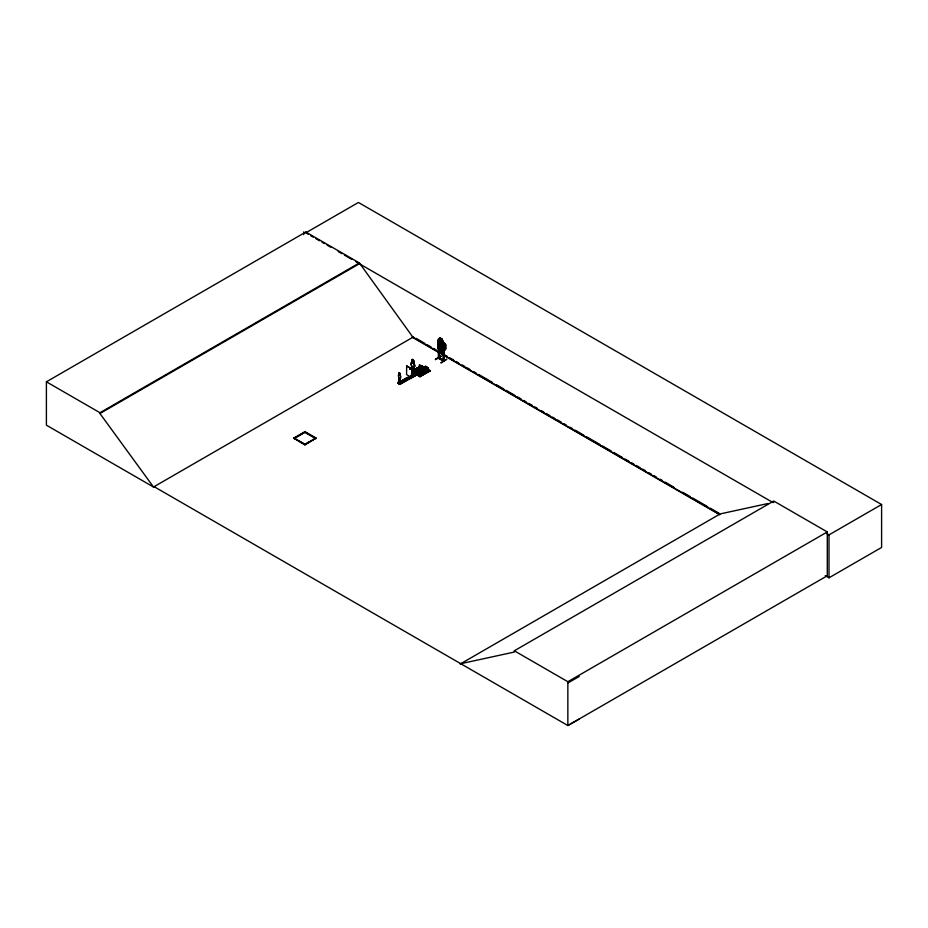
<?xml version="1.0" encoding="UTF-8"?>
<svg xmlns="http://www.w3.org/2000/svg" width="928" height="928" viewBox="0 0 928 928"><rect width="100%" height="100%" fill="white"/><g stroke="black" fill="none" stroke-linecap="round" stroke-linejoin="round"><path stroke-width="1.39" d="M400.107 383.218L400.444 377.812A1.752 1.009 60 0 0 400.188 375.411L400.188 373.856L400.188 375.411M413.76 375.202L414.271 367.082A2.633 1.52 60 0 0 413.876 363.486L413.76 361.236A1.311 0.754 60 0 0 412.948 359.565A1.311 0.754 60 0 0 412.02 360.099L411.904 362.477A2.633 1.52 60 0 0 411.522 365.632L411.638 365.574A2.633 1.52 60 0 1 412.02 362.419L412.02 360.099M420.396 375.48L420.72 370.063A1.752 1.009 60 0 0 420.465 367.662L420.454 365.922M411.591 373.88L412.183 374.367M399.411 382.104C399.388 383.206 398.205 380.979 400.78 383.647L400.78 382.904L398.553 382.139L398.553 383.392L398.634 382.081L399.26 382.464M411.812 363.277A1.752 1.009 60 0 1 412.264 363.022L412.519 361.027M411.881 363.231A1.752 1.009 60 0 1 412.334 362.976L412.426 361.12M412.067 374.39L412.276 375.944M412.218 374.193L411.649 373.949L414.781 375.852L414.781 374.726L413.03 375.492L413.03 376.385M414.561 374.599L414.561 375.492L411.87 374.135L412.6 373.439M420.013 365.168L419.328 365.052L419.154 367.001A1.752 1.009 60 0 0 418.969 369.054L419.154 374.784L421.068 375.91L421.068 375.167L419.897 376.269L418.192 374.68L418.69 375.886L428.4 369.866C425.117 369.135 431.926 372.998 427.228 370.052M419.804 374.622L418.969 374.796L419.804 374.529L419.398 375.979L419.212 374.088L418.992 374.877L419.746 374.68L418.922 374.344L418.922 375.596M443.77 345.552L441.774 347.026L439.884 345.935L438.086 342.107M404.898 380.457L405.316 379.923L404.33 379.9M417.635 368.126L417.844 368.706M424.444 372.395L425.326 372.569M425.326 371.989L425.442 372.638M440.556 340.796L439.014 346.944L441.438 349.96L442.668 349.056L442.668 347.014L440.614 340.762M441.206 343.453L441.798 341.55L440.603 338.534L439.976 340.495L440.603 343.105M411.8 374.03L412.902 373.903M412.6 374.03L412.276 373.903M439.976 337.815L439.072 342.014L440.278 344.334L441.496 345.03L442.726 344.126L441.809 338.871L439.884 337.769L438.028 339.416L438.028 347.084M399.26 372.708L398.866 373.195L399.875 373.068M412.02 373.81L412.6 373.938M435.429 359.519L441.009 356.294M438.979 357.674L438.364 357.315M443.19 360.389C431.891 355.006 445.66 359.774 443.665 361.27L443.642 342.606L441.832 338.824L443.572 342.641L443.584 350.308M412.856 373.706L411.556 373.497M444.988 350.181L446.159 348.418L445.788 344.787L444.152 342.757L441.368 342.42L440.185 344.195L440.556 347.826C440.777 350.842 448.711 350.158 442.204 349.775M404.596 379.807L405.165 380.376M419.966 370.144L421.567 370.446L419.966 370.655M438.12 341.713L440.011 340.066L438.19 341.678M439.86 350.807C445.069 353.881 436.438 349.311 437.97 347.072L437.97 344.346L439.895 342.664L438.028 344.404M439.884 345.935L441.832 346.991L443.7 345.402M437.97 344.346L439.918 348.174C443.085 351.341 445.034 345.576 441.774 343.754L439.826 342.699M441.809 349.264L443.735 347.582M419.966 370.33L421.602 370.4L419.966 370.829M413.25 372.754L423.365 366.954C420.407 362.732 417.844 371.084 412.902 371.27M421.579 365.934L412.867 371.246M422.75 366.618L423.342 366.954M413.424 370.284L421.382 365.736L423.203 366.78M399.202 382.417C398.936 386.048 399.84 379.946 397.903 382.417L397.799 383.299L408.065 377.592M424.015 367.07C431.845 372.812 420.187 364.275 426.312 367.105M406.94 377.951L408.216 377.684M399.295 384.157L409.828 378.427L407.972 377.209M399.62 384.32L399.759 383.496L398.042 383.102L399.063 381.918M409.352 378.334L409.979 378.67L399.864 384.47L397.903 383.171L408.332 377.568L397.892 383.252M428.005 368.08L412.496 376.571L428.33 367.801L425.546 366.189M409.735 378.543L407.972 377.36L397.752 383.252M418.157 375.504L418.656 375.898M428.11 369.704L430.267 370.933L419.908 376.606L421.068 375.167M428.249 369.611L418.029 375.515L420.187 376.745L419.537 376.374L430.116 370.678L428.249 369.472M154.187 486.701L153.584 487.061L46.4 425.175L46.4 381.814L305.822 232.035L359.38 262.949L412.937 337.235L719.571 514.274M305.822 232.035L305.822 232.835L358.428 202.466L881.6 504.519L881.6 547.439L828.994 577.808L825.236 575.627M46.4 381.814L99.957 412.728L359.38 262.949M579.211 719.061L567.855 725.534L154.118 486.666L153.503 487.014L99.957 413.528L359.38 263.749M153.503 487.014L413.54 336.887M438.921 348.244L438.619 358.37L438.422 340.808L438.503 357.988L443.886 361.12M438.225 340.912L438.921 341.098M444.152 342.757L441.252 344.787L442.668 348.418L444.419 348.719L445.672 344.833L444.094 342.792L441.31 342.467M443.572 361.236L443.375 343.662M437.97 347.072L439.895 350.83M443.886 343.952L443.19 343.778M444.454 343.731L444.524 346.492L443.004 347.2L442.424 345.262L444.524 343.696M406.673 365.945L412.252 369.158L406.673 365.945L406.557 374.599L412.136 377.812L412.252 369.158M413.76 364.112A1.752 1.009 60 0 0 413.505 363.73L413.401 361.526M443.735 344.856L441.786 341.156L439.918 340.008L439.037 344.288L440.266 346.608L441.484 347.316L442.691 346.388L441.867 341.063L443.677 344.891M440.011 348.081L441.844 349.148M413.505 363.73L413.575 363.683A1.752 1.009 60 0 1 413.83 364.066M409.631 368.88L410.791 368.207L410.791 369.367M409.712 368.926L410.791 368.3M410.176 369.193L411.336 368.52M414.271 367.082L414.155 367.152A2.633 1.52 60 0 0 413.76 363.556L413.876 361.166A1.311 0.754 60 0 0 412.832 359.623A1.311 0.754 60 0 0 411.904 360.168M398.947 373.149L398.866 374.738A1.752 1.009 60 0 0 398.692 376.791L398.947 382.649M293.793 438.097L304.952 431.659L316.1 438.097L304.952 444.895L293.793 438.097L304.952 444.535L316.1 438.097M293.793 438.457L304.952 432.019L316.1 438.457M304.952 432.378L294.42 438.457L304.952 444.176L315.485 438.457L304.952 432.378L304.952 431.659M413.378 370.249L421.358 365.493M413.621 370.4L421.718 365.841M413.006 371.687L414.027 371.096L414.178 371.931M413.157 371.78L414.178 371.188M420.651 370.11A1.752 1.009 60 0 0 420.396 367.708L420.465 367.662M438.457 357.338L438.225 358.15L443.746 361.27M413.006 372.29L423.006 366.746M412.89 372.546L423.214 366.56M413.006 372.604L423.226 366.699M435.476 359.6L441.055 356.027L435.476 359.24M421.463 368.544C429.687 372.256 417.438 368.95 422.994 367.662L425.778 369.495L422.994 367.662M412.415 373.996L411.429 373.578M413.714 373.253L425.546 366.409L428.562 368.393L412.879 376.803M403.309 379.888C408.285 382.127 401.151 380.26 404.33 379.308L406.186 380.526L404.33 379.308M405.234 378.786C410.211 381.014 403.077 379.146 406.267 378.195L408.123 379.413L406.267 378.195M410.988 375.446L426.091 366.722M411.011 375.585L426.056 366.838M411.139 375.794L425.082 367.755L411.197 375.828M399.62 383.415L400.78 382.904M413.03 375.492L414.781 374.726M409.468 378.218L399.249 384.111L409.828 378.276M412.484 376.548L427.796 367.697M428.342 368.01L413.03 376.861L413.25 375.608M413.273 376.872L428.342 368.126M418.192 374.68L419.352 374.17M423.586 372.151C428.562 374.39 421.428 372.522 424.618 371.56L426.474 372.789L424.618 371.56M425.523 371.038C430.499 373.276 423.365 371.409 426.544 370.446L428.4 371.676L426.544 370.446M430.105 370.539L419.7 376.385M419.897 376.582L430.105 370.69M460.149 664.054L720.186 513.915L768.094 503.498M460.752 663.694L514.309 652.048L514.309 650.806L773.732 501.027L827.289 531.941L827.289 575.754L567.855 725.534L567.855 681.72L827.289 531.941M773.732 502.268L773.128 502.628L355.644 261.592M826.512 533.449L828.994 534.888L881.6 504.519M567.855 682.973L579.211 676.5M405.037 380.306L404.237 380.19M438.689 357.744L438.26 357.512M438.689 358.37L438.735 346.933M417.983 368.625L418.702 368.207M413.424 377.116L411.382 375.654M418.296 367.975L418.725 368.416L417.844 368.59M399.33 372.766L400.084 373.706M305.822 232.835L308.316 234.274M310.81 235.712L313.304 237.15M315.787 238.589L319.522 240.746M322.016 242.185L324.51 243.623M327.004 245.062L330.739 247.219M338.21 251.534L341.945 253.692M344.439 255.13L351.909 259.434M416.046 338.326L424.804 343.383M427.309 344.833L431.068 347.002M433.562 348.441L436.067 349.891M439.826 352.06L442.331 353.498M444.837 354.948L447.331 356.398M449.836 357.837L453.595 360.006M456.1 361.456L458.594 362.894M462.353 365.064L464.858 366.514M467.364 367.952L469.858 369.402M473.616 371.571L476.122 373.01M478.628 374.46L492.397 382.406M496.144 384.575L503.66 388.913M506.154 390.352L514.924 395.409M517.418 396.859L521.176 399.028M523.682 400.467L526.188 401.917M528.693 403.367L532.44 405.524M534.946 406.974L537.451 408.424M541.198 410.582L543.704 412.032M546.209 413.482L549.968 415.651M552.473 417.09L554.967 418.54M557.473 419.978L561.231 422.147M563.737 423.597L566.231 425.036M569.989 427.205L572.495 428.655M575 430.093L583.758 435.151M586.264 436.601L600.033 444.547M602.527 445.997L611.297 451.054M613.791 452.493L622.56 457.562M625.054 459L628.813 461.17M631.318 462.62L633.824 464.058M636.33 465.508L640.076 467.677M642.582 469.116L645.088 470.566M648.834 472.735L651.34 474.173M653.846 475.623L656.351 477.062M660.11 479.231L662.604 480.681M665.109 482.119L673.867 487.188M682.637 492.246L690.142 496.573M692.648 498.023L707.67 506.688M710.164 508.138L718.933 513.196M412.113 337.119L719.757 514.738M419.769 365.087L422.194 367.302L420.338 366.224M421.022 369.866L422.878 371.165L421.022 370.086M419.491 370.748L421.347 372.047L419.491 370.98M411.429 375.457L412.415 375.875M406.94 377.8L408.807 378.868M514.309 650.806L567.855 681.72M443.886 361.096L443.886 349.682M443.213 360.992L443.375 349.392M411.893 374.123L411.638 365.574M398.692 376.791L398.936 382.487L398.924 381.826M828.994 534.888L828.994 577.808M438.735 341.202L438.735 344.068M420.918 375.086L420.918 375.678L418.83 374.402L418.83 375.654M420.338 366.073L420.396 367.708M414.027 371.096L414.027 371.699M411.266 375.724L411.266 378.578M304.952 444.176L304.952 444.895M303.723 231.872L303.723 234.714M99.957 412.728L99.957 413.528M418.899 369.1A1.752 1.009 60 0 1 419.154 367.001M413.76 366.131L413.505 371.502L413.76 366.131M440.533 343.453L439.918 346.62L441.148 348.383L441.74 346.48L440.533 343.453M441.786 345.03L440.556 345.367C437.958 342.13 442.331 342.467 441.786 345.03M443.584 350.216L441.693 351.863L443.514 350.25M446.67 359.298L441.055 362.825L446.67 359.298M421.509 367.546L419.653 366.467L421.509 367.546M420.488 368.138L418.632 367.059L420.488 368.138M418.563 369.251L416.695 368.172L418.563 369.251M412.276 369.321L412.148 366.49L412.194 369.367"/></g></svg>
